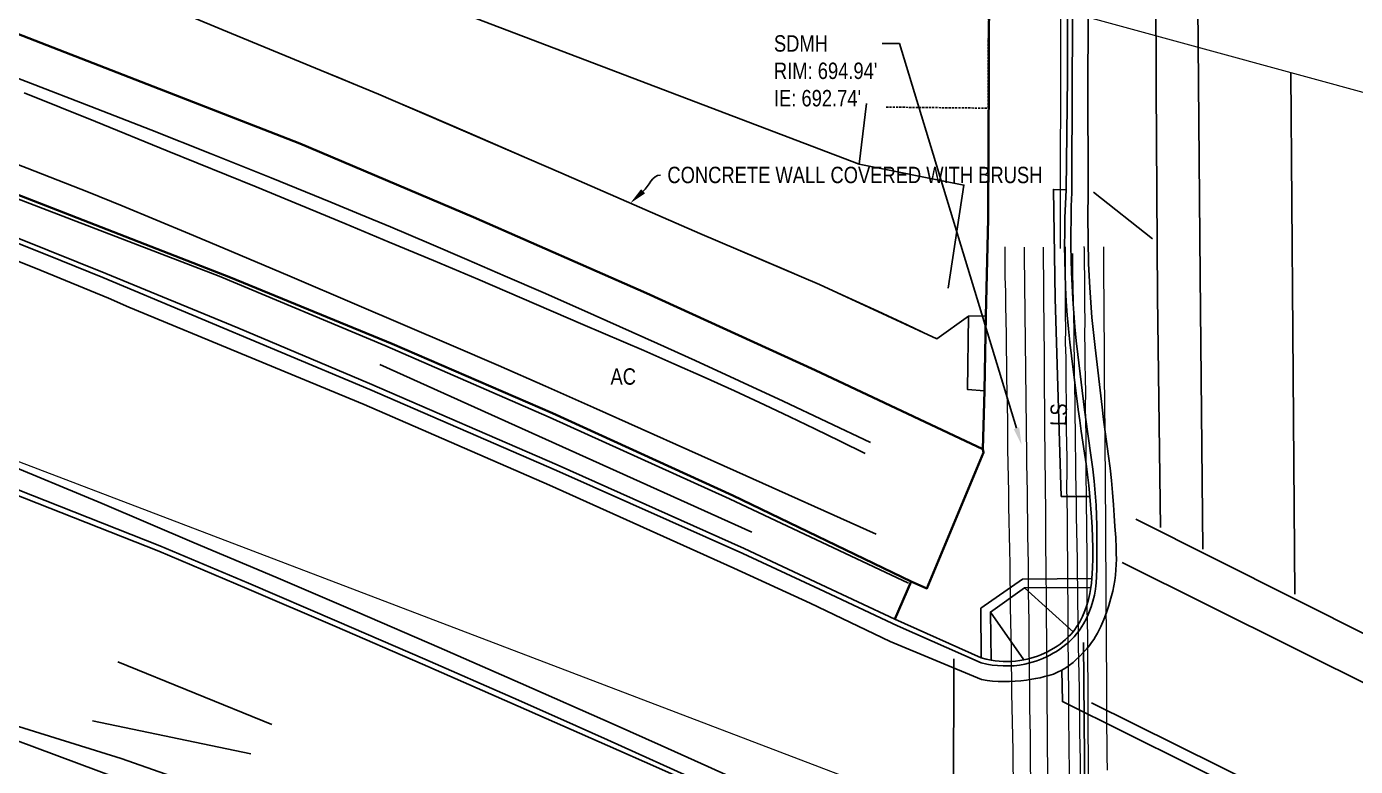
# Model space of a CAD drawing. Header units: feet. Extents: x 6430745 to 6432191, y 1887663 to 1888575.
# Drawn here: x 6431076.7 to 6431228.5, y 1888210.4 to 1888294.9 of the extents above; entities that cross this region are included whole.
import ezdxf
from ezdxf import colors
from ezdxf.entities.mleader import LeaderData, LeaderLine
from ezdxf.lldxf.tags import DXFTag
from ezdxf.math import Vec2, Vec3

# ---------------------------------------------------------------- set-up
doc = ezdxf.new("R2010")
doc.units = ezdxf.units.FT
doc.header["$MEASUREMENT"] = 0
doc.linetypes.add('DASHED2', pattern=[0.375, 0.25, -0.125])
for name, color, linetype, lineweight in [('V-ANNO-TEXT', 2, 'Continuous', 30), ('VF-BLDG-LINE-', 253, 'Continuous', 25), ('VF-BLDG-OVHD-LINE-', 253, 'DASHED2', 25), ('VF-COMM-OVHD-LINE-3D', 253, 'OVERHEADCOMM', 15), ('VF-ELEC-OVHD-LINE-', 253, 'OVERHEADELECTRIC', 15), ('VF-ELEC-OVHD-LINE-3D', 253, 'OVERHEADELECTRIC', 15), ('VF-FENC-LINE-', 253, 'FENCE', 25), ('VF-PVMT-EDGE-LINE-', 253, 'EDGEOFPAVEMENT', 35), ('VF-ROAD-STRP-WHIT-LINE-', 253, 'Continuous', 25), ('VF-STRM-GEOP-LINE-QLB-', 253, 'STORMDRAIN', 15), ('VF-TINN-DSRF-BNDY-', 253, 'Continuous', 25), ('VF-TOPO-CONC-EDGE-LINE-', 253, 'Continuous', 25), ('VF-TOPO-CONC-GTFL-LINE-', 253, 'Continuous', 25), ('VF-TOPO-CONC-LIPG-LINE-', 253, 'Continuous', 25), ('VF-TOPO-CONC-TBCB-LINE-', 253, 'Continuous', 25), ('VF-TOPO-CONC-TBWK-LINE-', 253, 'Continuous', 35), ('VF-TOPO-CONC-WALL-LINE-', 253, 'Continuous', 9), ('VF-TOPO-SLPE-LINE-', 253, 'Continuous', 25), ('VF-TOPO-TEXT-', 253, 'Continuous', 25)]:
    doc.layers.add(name, color=color, linetype=linetype, lineweight=lineweight)
doc.styles.add('NCS1-Anno', font='arial.ttf', dxfattribs={"width": 0.8, "height": 0.1})
doc.styles.get("Standard").update_dxf_attribs({"font": 'arial.ttf'})
tags = doc.linetypes.add('EDGEOFPAVEMENT', pattern='A,1,-0.03,["EP",Standard,S=0.08,R=0,X=0,Y=-0.04],-0.16,1', length=2.19).pattern_tags.tags
tags[6] = DXFTag(74, 10)
tags = doc.linetypes.add('FENCE', pattern='A,0.5,-0.03,["X",Standard,S=0.08,R=0,X=0,Y=-0.04],-0.08,0.5', length=1.11).pattern_tags.tags
tags[6] = DXFTag(74, 10)
tags = doc.linetypes.add('OVERHEADCOMM', pattern='A,1,-0.03,["OC",Standard,S=0.08,R=0,X=0,Y=-0.04],-0.16,1', length=2.19).pattern_tags.tags
tags[6] = DXFTag(74, 10)
tags = doc.linetypes.add('OVERHEADELECTRIC', pattern='A,1,-0.03,["OE",Standard,S=0.08,R=0,X=0,Y=-0.04],-0.16,1', length=2.19).pattern_tags.tags
tags[6] = DXFTag(74, 10)
tags = doc.linetypes.add('STORMDRAIN', pattern='A,1,-0.03,["SD",Standard,S=0.08,R=0,X=0,Y=-0.04],-0.16,1', length=2.19).pattern_tags.tags
tags[6] = DXFTag(74, 10)

msp = doc.modelspace()

# ---------------------------------------------------------------- linework, layer by layer
at = {"layer": 'VF-BLDG-LINE-'}
msp.add_lwpolyline([(6431171.85, 1888279.22), (6431172.7, 1888286.14)], dxfattribs=at)
at = {"layer": 'VF-BLDG-OVHD-LINE-'}
msp.add_lwpolyline([(6431174.93, 1888285.72), (6431186.59, 1888285.6), (6431186.6, 1888293.45), (6431186.66, 1888333.07), (6431186.64, 1888345.29), (6431186.67, 1888353.17), (6431186.68, 1888366.72), (6431186.83, 1888379.5), (6431169.23, 1888379.05)], dxfattribs=at)
at = {"layer": 'VF-COMM-OVHD-LINE-3D'}
msp.add_polyline3d([(6431196.2, 1888268.99, 718.49), (6431196.21, 1888268.39, 718.42), (6431196.23, 1888266.76, 718.24), (6431196.26, 1888265.13, 718.09), (6431196.29, 1888263.49, 717.96), (6431196.32, 1888261.85, 717.84), (6431196.35, 1888260.22, 717.73), (6431196.38, 1888258.58, 717.63), (6431196.4, 1888256.95, 717.5), (6431196.42, 1888255.31, 717.4), (6431196.44, 1888253.67, 717.29), (6431196.47, 1888252.04, 717.16), (6431196.5, 1888250.4, 717.04), (6431196.51, 1888248.76, 716.93), (6431196.52, 1888247.13, 716.87), (6431196.55, 1888245.49, 716.79), (6431196.57, 1888243.86, 716.63), (6431196.59, 1888242.22, 716.49), (6431196.63, 1888240.58, 716.37), (6431196.64, 1888238.95, 716.28), (6431196.69, 1888237.31, 716.17), (6431196.72, 1888235.67, 716.08), (6431196.75, 1888234.04, 715.99), (6431196.75, 1888232.4, 715.92), (6431196.78, 1888230.76, 715.87), (6431196.8, 1888229.12, 715.79), (6431196.83, 1888227.48, 715.73), (6431196.85, 1888225.84, 715.66), (6431196.88, 1888224.2, 715.57), (6431196.91, 1888222.56, 715.5), (6431196.94, 1888220.93, 715.43), (6431196.97, 1888219.29, 715.34), (6431196.99, 1888217.65, 715.26), (6431197.01, 1888216.01, 715.22), (6431197.03, 1888214.37, 715.15), (6431197.07, 1888212.73, 715.09), (6431197.1, 1888211.09, 715.04), (6431197.09, 1888209.45, 714.99)], dxfattribs=at)
at = {"layer": 'VF-ELEC-OVHD-LINE-', "ltscale": 0.6}
msp.add_line((6430899.28, 1888377.77), (6431330.53, 1888259.74), dxfattribs=at)
at = {"layer": 'VF-ELEC-OVHD-LINE-3D', "ltscale": 0.6}
msp.add_lwpolyline([(6431194.84, 1888269.58), (6431195.28, 1888569.8)], dxfattribs=at)
at = {"layer": 'VF-ELEC-OVHD-LINE-3D'}
for points in [[(6431188.48, 1888269.76, 736.68), (6431188.48, 1888269.57, 736.68), (6431188.47, 1888267.93, 736.66), (6431188.5, 1888266.29, 736.55), (6431188.55, 1888264.66, 736.45), (6431188.58, 1888263.02, 736.35), (6431188.61, 1888261.38, 736.25), (6431188.62, 1888259.75, 736.14), (6431188.64, 1888258.11, 736.05), (6431188.66, 1888256.47, 735.95), (6431188.69, 1888254.83, 735.86), (6431188.73, 1888253.2, 735.77), (6431188.76, 1888251.56, 735.68), (6431188.78, 1888249.92, 735.6), (6431188.8, 1888248.28, 735.52), (6431188.8, 1888246.64, 735.44), (6431188.84, 1888245.01, 735.37), (6431188.87, 1888243.37, 735.3), (6431188.9, 1888241.73, 735.22), (6431188.92, 1888240.09, 735.14), (6431188.96, 1888238.45, 735.07), (6431188.99, 1888236.81, 735.01), (6431189.03, 1888235.17, 734.94), (6431189.05, 1888233.54, 734.88), (6431189.07, 1888231.9, 734.83), (6431189.08, 1888230.26, 734.75), (6431189.11, 1888228.62, 734.7), (6431189.15, 1888226.98, 734.65), (6431189.18, 1888225.34, 734.59), (6431189.21, 1888223.7, 734.5), (6431189.22, 1888222.06, 734.45), (6431189.23, 1888220.42, 734.4), (6431189.26, 1888218.78, 734.35), (6431189.3, 1888217.14, 734.31), (6431189.34, 1888215.51, 734.25), (6431189.35, 1888213.87, 734.2), (6431189.38, 1888212.23, 734.18), (6431189.41, 1888210.59, 734.14), (6431189.42, 1888208.95, 734.1)], [(6431190.68, 1888269.73, 736.77), (6431190.68, 1888269.58, 736.77), (6431190.69, 1888267.94, 736.75), (6431190.72, 1888266.31, 736.67), (6431190.73, 1888264.67, 736.56), (6431190.77, 1888263.03, 736.45), (6431190.78, 1888261.4, 736.34), (6431190.79, 1888259.76, 736.23), (6431190.81, 1888258.12, 736.14), (6431190.83, 1888256.48, 736.05), (6431190.86, 1888254.85, 735.96), (6431190.87, 1888253.21, 735.86), (6431190.9, 1888251.57, 735.77), (6431190.92, 1888249.93, 735.69), (6431190.93, 1888248.29, 735.61), (6431190.97, 1888246.66, 735.53), (6431190.97, 1888245.02, 735.44), (6431191, 1888243.38, 735.35), (6431191.03, 1888241.74, 735.27), (6431191.04, 1888240.1, 735.2), (6431191.07, 1888238.46, 735.13), (6431191.08, 1888236.83, 735.06), (6431191.11, 1888235.19, 735), (6431191.14, 1888233.55, 734.96), (6431191.14, 1888231.91, 734.89), (6431191.15, 1888230.27, 734.81), (6431191.18, 1888228.63, 734.76), (6431191.21, 1888226.99, 734.67), (6431191.22, 1888225.35, 734.62), (6431191.23, 1888223.71, 734.57), (6431191.25, 1888222.07, 734.49), (6431191.29, 1888218.8, 734.31), (6431191.29, 1888217.16, 734.31), (6431191.33, 1888215.52, 734.28), (6431191.36, 1888213.88, 734.23), (6431191.36, 1888212.25, 734.18), (6431191.37, 1888210.61, 734.14), (6431191.4, 1888208.97, 734.1)], [(6431192.85, 1888269.74, 736.92), (6431192.86, 1888269.62, 736.91), (6431192.88, 1888267.98, 736.84), (6431192.9, 1888266.34, 736.74), (6431192.9, 1888264.7, 736.64), (6431192.92, 1888263.07, 736.53), (6431192.93, 1888261.43, 736.44), (6431192.93, 1888259.79, 736.35), (6431192.96, 1888258.15, 736.25), (6431192.97, 1888256.52, 736.16), (6431192.99, 1888254.88, 736.07), (6431192.99, 1888253.24, 735.97), (6431193.01, 1888251.6, 735.89), (6431193.02, 1888249.96, 735.8), (6431193.03, 1888248.33, 735.68), (6431193.05, 1888246.69, 735.58), (6431193.06, 1888245.05, 735.52), (6431193.09, 1888243.41, 735.44), (6431193.11, 1888241.77, 735.4), (6431193.12, 1888240.13, 735.37), (6431193.12, 1888238.5, 735.29), (6431193.14, 1888236.86, 735.22), (6431193.14, 1888235.22, 735.12), (6431193.15, 1888233.58, 735.07), (6431193.18, 1888231.94, 735.05), (6431193.21, 1888230.3, 735), (6431193.2, 1888228.66, 734.91), (6431193.2, 1888227.02, 734.85), (6431193.24, 1888225.38, 734.79), (6431193.26, 1888223.74, 734.73), (6431193.28, 1888222.11, 734.67), (6431193.28, 1888220.47, 734.6), (6431193.3, 1888218.83, 734.57), (6431193.3, 1888217.19, 734.52), (6431193.31, 1888215.55, 734.47), (6431193.32, 1888213.91, 734.43), (6431193.33, 1888212.27, 734.37), (6431193.35, 1888210.63, 734.32), (6431193.37, 1888208.99, 734.3)], [(6431195.36, 1888269.76, 737.03), (6431195.36, 1888268.59, 737), (6431195.36, 1888266.95, 736.97), (6431195.37, 1888265.31, 736.93), (6431195.39, 1888263.67, 736.91), (6431195.39, 1888262.03, 736.88), (6431195.4, 1888260.39, 736.85), (6431195.37, 1888258.75, 736.82), (6431195.45, 1888257.11, 736.81), (6431195.45, 1888255.47, 736.8), (6431195.46, 1888253.83, 736.79), (6431195.49, 1888252.19, 736.79), (6431195.51, 1888250.55, 736.77), (6431195.51, 1888248.91, 736.76), (6431195.52, 1888247.27, 736.76), (6431195.55, 1888245.63, 736.74), (6431195.55, 1888243.99, 736.71), (6431195.54, 1888242.35, 736.71), (6431195.58, 1888240.71, 736.73), (6431195.6, 1888239.07, 736.73), (6431195.59, 1888237.43, 736.75), (6431195.6, 1888235.79, 736.77), (6431195.63, 1888234.15, 736.75), (6431195.63, 1888232.51, 736.75), (6431195.66, 1888230.87, 736.76), (6431195.68, 1888229.23, 736.75), (6431195.69, 1888227.59, 736.7), (6431195.69, 1888225.95, 736.68), (6431195.7, 1888224.31, 736.69), (6431195.71, 1888222.67, 736.69), (6431195.73, 1888221.02, 736.69), (6431195.74, 1888219.38, 736.66), (6431195.75, 1888217.74, 736.64), (6431195.77, 1888216.11, 736.59), (6431195.83, 1888209.56, 736.66)], [(6431197.52, 1888269.81, 737.03), (6431197.53, 1888269.54, 737.03), (6431197.56, 1888267.9, 737.04), (6431197.6, 1888266.26, 737.01), (6431197.58, 1888264.62, 736.95), (6431197.59, 1888262.98, 736.89), (6431197.62, 1888261.34, 736.85), (6431197.6, 1888259.7, 736.81), (6431197.63, 1888258.06, 736.75), (6431197.63, 1888256.42, 736.75), (6431197.66, 1888254.78, 736.71), (6431197.69, 1888253.14, 736.68), (6431197.68, 1888251.5, 736.65), (6431197.7, 1888249.86, 736.62), (6431197.72, 1888248.22, 736.59), (6431197.73, 1888246.58, 736.56), (6431197.73, 1888244.94, 736.54), (6431197.75, 1888243.3, 736.53), (6431197.78, 1888241.66, 736.51), (6431197.78, 1888240.02, 736.49), (6431197.8, 1888238.38, 736.5), (6431197.83, 1888236.74, 736.49), (6431197.84, 1888235.1, 736.45), (6431197.84, 1888233.46, 736.44), (6431197.85, 1888231.82, 736.44), (6431197.87, 1888230.18, 736.4), (6431197.87, 1888228.54, 736.4), (6431197.88, 1888226.9, 736.4), (6431197.92, 1888225.26, 736.39), (6431197.93, 1888223.62, 736.38), (6431197.94, 1888221.97, 736.37), (6431197.95, 1888220.33, 736.37), (6431197.95, 1888218.69, 736.35), (6431197.96, 1888217.05, 736.36), (6431197.97, 1888215.41, 736.37), (6431197.98, 1888213.77, 736.38), (6431197.99, 1888212.13, 736.39), (6431198, 1888210.49, 736.4), (6431198.02, 1888208.85, 736.4)], [(6431199.74, 1888269.75, 737.13), (6431199.74, 1888269.03, 737.11), (6431199.74, 1888267.39, 737.05), (6431199.75, 1888265.75, 737), (6431199.78, 1888264.11, 736.93), (6431199.81, 1888262.47, 736.87), (6431199.81, 1888260.83, 736.82), (6431199.83, 1888259.19, 736.79), (6431199.83, 1888257.55, 736.7), (6431199.85, 1888255.91, 736.65), (6431199.85, 1888254.27, 736.61), (6431199.86, 1888252.63, 736.57), (6431199.88, 1888251, 736.51), (6431199.9, 1888249.36, 736.46), (6431199.89, 1888247.72, 736.43), (6431199.91, 1888246.08, 736.4), (6431199.94, 1888244.44, 736.35), (6431199.93, 1888242.8, 736.32), (6431199.95, 1888241.16, 736.32), (6431199.98, 1888239.52, 736.3), (6431199.98, 1888237.88, 736.26), (6431199.98, 1888236.24, 736.23), (6431200, 1888234.6, 736.19), (6431200.02, 1888232.96, 736.16), (6431200.02, 1888231.32, 736.13), (6431200.02, 1888229.68, 736.13), (6431200.04, 1888228.04, 736.09), (6431200.06, 1888226.4, 736.06), (6431200.07, 1888224.75, 736.05), (6431200.07, 1888223.11, 736.02), (6431200.08, 1888221.47, 735.99), (6431200.09, 1888219.83, 735.98), (6431200.08, 1888218.19, 735.98), (6431200.09, 1888216.55, 736), (6431200.11, 1888214.91, 736), (6431200.12, 1888213.27, 736), (6431200.14, 1888211.63, 736.01), (6431200.16, 1888209.99, 736.01)]]:
    msp.add_polyline3d(points, dxfattribs=at)
at = {"layer": 'VF-FENC-LINE-', "ltscale": 0.6, "flags": 128}
for points in [[(6431098.74, 1888266.42), (6431028.77, 1888293.24), (6431019.88, 1888296.58), (6431010.98, 1888299.88), (6431002.06, 1888303.14), (6430993.13, 1888306.36), (6430987.3, 1888308.44), (6430981.46, 1888310.5), (6430975.61, 1888312.54), (6430969.76, 1888314.56), (6430963.9, 1888316.57), (6430958.03, 1888318.55), (6430952.16, 1888320.51), (6430946.28, 1888322.45), (6430940.98, 1888324.17), (6430935.68, 1888325.87), (6430930.37, 1888327.55), (6430925.06, 1888329.21), (6430919.74, 1888330.86), (6430914.41, 1888332.48), (6430909.08, 1888334.09), (6430903.74, 1888335.68), (6430898.4, 1888337.26), (6430893.05, 1888338.82), (6430887.7, 1888340.36), (6430882.35, 1888341.89), (6430876.99, 1888343.41), (6430871.62, 1888344.91), (6430860.89, 1888347.88), (6430854.26, 1888349.69), (6430847.62, 1888351.47), (6430840.97, 1888353.23), (6430834.32, 1888354.97), (6430827.66, 1888356.68), (6430821, 1888358.38), (6430814.33, 1888360.05), (6430807.66, 1888361.71), (6430800.12, 1888363.56), (6430792.57, 1888365.38), (6430785.02, 1888367.18), (6430777.46, 1888368.95), (6430769.89, 1888370.69), (6430762.32, 1888372.41), (6430754.74, 1888374.1), (6430747.16, 1888375.77)], [(6431098.74, 1888266.42), (6431117.65, 1888258.5), (6431136.44, 1888250.31), (6431157.04, 1888240.98), (6431177.49, 1888231.33)], [(6431015.55, 1888233.26), (6431058.72, 1888219.67), (6431175.86, 1888176.01)]]:
    msp.add_lwpolyline(points, dxfattribs=at)
at = {"layer": 'VF-FENC-LINE-', "flags": 128}
msp.add_lwpolyline([(6431107.59, 1888303.7), (6431171.85, 1888279.22), (6431183.82, 1888276.82), (6431182.01, 1888265.05)], dxfattribs=at)
at = {"layer": 'VF-PVMT-EDGE-LINE-', "flags": 128}
for points in [[(6431107.95, 1888281.58), (6431034.55, 1888310.1), (6431028.95, 1888312.2), (6431023.35, 1888314.27), (6431017.74, 1888316.33), (6431012.12, 1888318.37), (6431006.49, 1888320.38), (6431000.86, 1888322.38), (6430995.22, 1888324.36), (6430989.57, 1888326.32), (6430983.91, 1888328.26), (6430978.24, 1888330.18), (6430972.56, 1888332.08), (6430966.88, 1888333.95), (6430961.19, 1888335.82), (6430955.49, 1888337.66), (6430949.79, 1888339.49), (6430944.09, 1888341.31), (6430938.45, 1888343.1), (6430932.8, 1888344.87), (6430927.14, 1888346.62), (6430921.48, 1888348.36), (6430915.82, 1888350.09), (6430910.15, 1888351.8), (6430904.48, 1888353.49), (6430898.8, 1888355.17), (6430893.67, 1888356.67), (6430888.54, 1888358.15), (6430883.41, 1888359.62), (6430878.27, 1888361.08), (6430873.13, 1888362.53), (6430867.99, 1888363.96), (6430857.69, 1888366.79), (6430851.12, 1888368.57), (6430844.54, 1888370.32), (6430837.96, 1888372.06), (6430831.37, 1888373.77), (6430824.78, 1888375.46), (6430818.18, 1888377.14), (6430811.57, 1888378.79), (6430804.96, 1888380.42), (6430798.35, 1888382.03), (6430791.73, 1888383.62), (6430785.1, 1888385.18), (6430778.47, 1888386.73), (6430771.84, 1888388.26), (6430765.2, 1888389.76), (6430758.56, 1888391.25), (6430751.91, 1888392.71)], [(6431028.87, 1888293.94), (6431100.04, 1888266.27), (6431118.49, 1888258.69), (6431136.8, 1888250.77), (6431157.4, 1888241.36), (6431177.79, 1888231.52)], [(6431185.99, 1888246.67), (6431166.82, 1888255.69), (6431147.54, 1888264.46), (6431127.8, 1888273.15), (6431107.95, 1888281.58)]]:
    msp.add_lwpolyline(points, dxfattribs=at)
at = {"layer": 'VF-ROAD-STRP-WHIT-LINE-'}
for p, q in [((6431205.37, 1888270.66), (6431198.62, 1888275.99)), ((6431203.46, 1888238.67), (6431230.53, 1888225.07)), ((6431197.78, 1888189.56), (6431197.46, 1888224.59)), ((6431182.6, 1888197.23), (6431182.65, 1888222.71))]:
    msp.add_line(p, q, dxfattribs=at)
at = {"layer": 'VF-ROAD-STRP-WHIT-LINE-', "flags": 128}
for points in [[(6431211.09, 1888235.22), (6431210.79, 1888266.47), (6431210.46, 1888306.14), (6431210.28, 1888357.98), (6431210.1, 1888391.97), (6431210.06, 1888431.06), (6431210.35, 1888482.36), (6431210.62, 1888515.88), (6431210.67, 1888563.42)], [(6431206.27, 1888237.69), (6431205.94, 1888264.09), (6431205.77, 1888287.92), (6431205.69, 1888311.85), (6431205.56, 1888352.88), (6431205.43, 1888387.79)], [(6431063.42, 1888293.76), (6431077.2, 1888288.46), (6431084.08, 1888285.8), (6431090.95, 1888283.11), (6431097.81, 1888280.4), (6431104.66, 1888277.65), (6431111.49, 1888274.86), (6431114.89, 1888273.45), (6431118.3, 1888272.03), (6431122.67, 1888270.17), (6431127.04, 1888268.31), (6431131.41, 1888266.42), (6431135.76, 1888264.53), (6431140.11, 1888262.61), (6431144.46, 1888260.68), (6431148.79, 1888258.73), (6431153.12, 1888256.77), (6431158.14, 1888254.46), (6431163.15, 1888252.13), (6431168.15, 1888249.78), (6431173.14, 1888247.4)], [(6431221.62, 1888230.09), (6431221.39, 1888260.07), (6431221.14, 1888289.61)], [(6431172.54, 1888246.17), (6431169.68, 1888247.58), (6431166.8, 1888248.97), (6431163.92, 1888250.35), (6431161.03, 1888251.72), (6431157.6, 1888253.31), (6431154.15, 1888254.87), (6431150.69, 1888256.4), (6431147.23, 1888257.92), (6431140.28, 1888260.91), (6431133.33, 1888263.89), (6431128.28, 1888266.05), (6431123.23, 1888268.19), (6431118.17, 1888270.31), (6431113.1, 1888272.42), (6431102.96, 1888276.6), (6431092.8, 1888280.74), (6431084.63, 1888284.06), (6431076.45, 1888287.35)], [(6431069.74, 1888281.45), (6431076.79, 1888278.75), (6431080.31, 1888277.38), (6431083.82, 1888275.99), (6431087.67, 1888274.43), (6431091.51, 1888272.85), (6431095.35, 1888271.26), (6431099.17, 1888269.65), (6431106.82, 1888266.41), (6431114.46, 1888263.15), (6431125.25, 1888258.53), (6431130.64, 1888256.2), (6431136.02, 1888253.85), (6431141.48, 1888251.43), (6431146.93, 1888248.99), (6431157.82, 1888244.09), (6431173.79, 1888236.95)], [(6431273.43, 1888198.17), (6431252.25, 1888208.64), (6431231.34, 1888219.06), (6431201.9, 1888233.71)], [(6431273.29, 1888180.11), (6431242.44, 1888195.83), (6431198.38, 1888217.68)]]:
    msp.add_lwpolyline(points, dxfattribs=at)
at = {"layer": 'VF-STRM-GEOP-LINE-QLB-', "elevation": 693.47, "flags": 128}
msp.add_lwpolyline([(6431816.58, 1887729.25), (6431666.23, 1887877.38), (6431435.57, 1888060.16), (6431170.99, 1888208.91), (6430892.92, 1888314.99)], dxfattribs=at)
at = {"layer": 'VF-TINN-DSRF-BNDY-', "flags": 128}
for points in [[(6431187.36, 1888389.74), (6431186.94, 1888378.23), (6431182.36, 1888378.24), (6431182.3, 1888373.21), (6431186.96, 1888373.17), (6431186.9, 1888349.12), (6431186.76, 1888325.79), (6431186.64, 1888289.57), (6431186.57, 1888272.97), (6431186.31, 1888261.89), (6431184.33, 1888261.83), (6431180.71, 1888259.26), (6431167.3, 1888265.46), (6431153.65, 1888271.29), (6431137.76, 1888278.21), (6431116.94, 1888287.21), (6431099.03, 1888294.59), (6431085.49, 1888300.24), (6431063.67, 1888308.38), (6431048.4, 1888314.2), (6431036.96, 1888318.6), (6430947.37, 1888349.9), (6430897.12, 1888365.07)], [(6430915.6, 1888270.49), (6430926.6, 1888266.96), (6430925.8, 1888264.37), (6430926.88, 1888263.35), (6430938.91, 1888259), (6430955.6, 1888253.58), (6430970.86, 1888248.49), (6430980.3, 1888245.48), (6430987.1, 1888242.99), (6431002.32, 1888237.87), (6431087.53, 1888211.34), (6431127.49, 1888197.32), (6431174.97, 1888179.31), (6431179.31, 1888181.57), (6431185.81, 1888177.79), (6431185.75, 1888160.32), (6431185.41, 1888142.84), (6431185.41, 1888102.95), (6431185.51, 1888098.64), (6431185.34, 1888076.99), (6431185.13, 1888026.39), (6431185.2, 1888010.65), (6431182.7, 1888000.56), (6431174.82, 1887993.31)]]:
    msp.add_lwpolyline(points, dxfattribs=at)
at = {"layer": 'VF-TOPO-CONC-EDGE-LINE-'}
for p, q in [((6431196.28, 1888225.8), (6431190.75, 1888230.81)), ((6431190.64, 1888222.58), (6431186.84, 1888228.04))]:
    msp.add_line(p, q, dxfattribs=at)
at = {"layer": 'VF-TOPO-CONC-EDGE-LINE-', "flags": 128}
for points in [[(6431195.48, 1888276.29), (6431194.04, 1888276.32), (6431194.23, 1888263.87), (6431194.93, 1888241.25), (6431198.2, 1888241.24)], [(6431186.31, 1888261.89), (6431184.33, 1888261.83), (6431184.21, 1888253.47), (6431186.15, 1888253.33)], [(6431198.42, 1888231.88), (6431190.49, 1888231.79), (6431185.76, 1888228.49), (6431185.78, 1888222.81)], [(6431198.31, 1888230.85), (6431190.75, 1888230.81), (6431186.84, 1888228.04), (6431186.91, 1888222.56)], [(6431272.35, 1888178.33), (6431258.5, 1888185.64), (6431236.48, 1888196.92), (6431216.65, 1888207.08), (6431195.07, 1888217.83), (6431194.98, 1888221.4)]]:
    msp.add_lwpolyline(points, dxfattribs=at)
at = {"layer": 'VF-TOPO-CONC-GTFL-LINE-', "flags": 128}
for points in [[(6431196.32, 1888317.1), (6431196.39, 1888316.67), (6431196.16, 1888289.13), (6431196.13, 1888275.93)], [(6431085.44, 1888266.26), (6431079.04, 1888268.83), (6431060.5, 1888276.22), (6431041.85, 1888283.46), (6431024.1, 1888290.15), (6431008.2, 1888295.93)], [(6431196.13, 1888275.93), (6431196.08, 1888274.41), (6431196.05, 1888272.89), (6431196.04, 1888271.37), (6431196.04, 1888269.85), (6431196.06, 1888268.33), (6431196.1, 1888266.82), (6431196.16, 1888265.3), (6431196.24, 1888263.78), (6431196.35, 1888262.19), (6431196.48, 1888260.61), (6431196.65, 1888259.03), (6431196.82, 1888257.45), (6431197.59, 1888251.13), (6431197.76, 1888249.77), (6431197.95, 1888248.41), (6431198.34, 1888245.7), (6431198.52, 1888244.35), (6431198.68, 1888242.99), (6431198.82, 1888241.62), (6431198.91, 1888240.26), (6431198.96, 1888239.09), (6431198.99, 1888237.92), (6431199.01, 1888235.57), (6431199, 1888233.84), (6431198.98, 1888232.98), (6431198.94, 1888232.11), (6431198.9, 1888231.4), (6431198.87, 1888231.04), (6431198.83, 1888230.68), (6431198.71, 1888229.99), (6431198.55, 1888229.31), (6431198.34, 1888228.63), (6431198.09, 1888227.97), (6431197.8, 1888227.32), (6431197.47, 1888226.7), (6431197.28, 1888226.4), (6431197.09, 1888226.11), (6431196.89, 1888225.82), (6431196.67, 1888225.55), (6431196.39, 1888225.23), (6431196.09, 1888224.92), (6431195.78, 1888224.62), (6431195.45, 1888224.33), (6431195.11, 1888224.06), (6431194.76, 1888223.81), (6431194.4, 1888223.56), (6431194.02, 1888223.34), (6431193.64, 1888223.13), (6431193.24, 1888222.93), (6431192.84, 1888222.75), (6431192.44, 1888222.59), (6431192.03, 1888222.44), (6431191.61, 1888222.31), (6431191.2, 1888222.2), (6431190.78, 1888222.1), (6431190.16, 1888221.99), (6431189.54, 1888221.92), (6431188.91, 1888221.89), (6431188.28, 1888221.89), (6431187.65, 1888221.93), (6431187.03, 1888222), (6431186.41, 1888222.11), (6431185.8, 1888222.26)], [(6431091.95, 1888235.63), (6431007.36, 1888269.03), (6431002.83, 1888270.64), (6430993.41, 1888273.49)], [(6431167.31, 1888230.65), (6431158.54, 1888234.74), (6431137.29, 1888244.2), (6431115.94, 1888253.46), (6431085.44, 1888266.26)], [(6431091.95, 1888235.63), (6431102.07, 1888231.35), (6431112.17, 1888227.02), (6431122.25, 1888222.65), (6431132.31, 1888218.24), (6431137.71, 1888215.85), (6431143.1, 1888213.44), (6431153.87, 1888208.59)], [(6431185.8, 1888222.26), (6431176.21, 1888226.48), (6431167.31, 1888230.65)]]:
    msp.add_lwpolyline(points, dxfattribs=at)
at = {"layer": 'VF-TOPO-CONC-LIPG-LINE-', "flags": 128}
for points in [[(6431198.69, 1888429.11), (6431198.58, 1888418.29), (6431198.5, 1888388.92), (6431198.34, 1888349.15), (6431198.29, 1888329.76), (6431198.15, 1888316.87), (6431197.97, 1888288.97), (6431198.02, 1888275.92)], [(6431088.41, 1888262.89), (6431086.1, 1888263.89), (6431078.4, 1888267.04), (6431065.45, 1888272.24), (6431041.58, 1888281.49), (6431023.31, 1888288.34), (6431017.51, 1888290.57)], [(6431198.02, 1888275.92), (6431197.98, 1888273.22), (6431198, 1888270.51), (6431198.06, 1888267.81), (6431198.18, 1888265.11), (6431198.29, 1888263.4), (6431198.43, 1888261.68), (6431198.6, 1888259.98), (6431198.79, 1888258.27), (6431199.59, 1888251.44), (6431199.76, 1888250.05), (6431199.94, 1888248.65), (6431200.32, 1888245.87), (6431200.51, 1888244.48), (6431200.67, 1888243.09), (6431200.8, 1888241.69), (6431200.89, 1888240.29), (6431200.97, 1888239.06), (6431201.06, 1888237.82), (6431201.15, 1888236.58), (6431201.21, 1888235.34), (6431201.22, 1888234.72), (6431201.23, 1888234.1), (6431201.21, 1888233.48), (6431201.18, 1888232.87), (6431201.13, 1888232.26), (6431201.05, 1888231.65), (6431200.94, 1888231.05), (6431200.81, 1888230.45), (6431200.6, 1888229.63), (6431200.36, 1888228.8), (6431200.1, 1888227.98), (6431199.8, 1888227.18), (6431199.46, 1888226.4), (6431199.27, 1888226.01), (6431199.07, 1888225.64), (6431198.86, 1888225.27), (6431198.64, 1888224.91), (6431198.4, 1888224.57), (6431198.14, 1888224.23), (6431197.8, 1888223.82), (6431197.45, 1888223.42), (6431197.08, 1888223.03), (6431196.69, 1888222.65), (6431196.29, 1888222.3), (6431195.87, 1888221.97), (6431195.44, 1888221.67), (6431194.98, 1888221.4), (6431194.51, 1888221.17), (6431194.03, 1888220.97), (6431193.53, 1888220.81), (6431193.02, 1888220.67), (6431192.51, 1888220.55), (6431191.99, 1888220.45), (6431190.95, 1888220.28), (6431190.31, 1888220.2), (6431189.67, 1888220.14), (6431189.02, 1888220.11), (6431188.38, 1888220.11), (6431187.73, 1888220.13), (6431187.09, 1888220.17), (6431186.45, 1888220.24), (6431185.81, 1888220.33)], [(6431008.18, 1888270.79), (6431013.18, 1888268.99), (6431020.9, 1888266.08), (6431030.62, 1888262.39), (6431042.75, 1888257.68), (6431057.72, 1888251.81), (6431073.41, 1888245.39), (6431085.38, 1888240.46), (6431095.87, 1888235.97)], [(6431166.26, 1888229.08), (6431157.52, 1888233.08), (6431136.47, 1888242.56), (6431115.29, 1888251.74), (6431088.41, 1888262.89)], [(6431095.87, 1888235.97), (6431105.22, 1888232.02), (6431114.55, 1888228.03), (6431123.87, 1888224), (6431133.17, 1888219.93), (6431143.87, 1888215.2), (6431149.21, 1888212.82), (6431154.54, 1888210.42), (6431159.87, 1888208.01)], [(6431185.81, 1888220.33), (6431175.39, 1888224.67), (6431166.26, 1888229.08)]]:
    msp.add_lwpolyline(points, dxfattribs=at)
at = {"layer": 'VF-TOPO-CONC-TBCB-LINE-', "flags": 128}
for points in [[(6431196.17, 1888422.87), (6431196.16, 1888418.21), (6431196.04, 1888395.45), (6431196.02, 1888389.25), (6431195.83, 1888349.21), (6431195.81, 1888330.16), (6431195.69, 1888316.72), (6431195.64, 1888289.15), (6431195.48, 1888276.29)], [(6431085.78, 1888266.73), (6431079.17, 1888269.4), (6431061.15, 1888276.56), (6431042.25, 1888283.92), (6431024.29, 1888290.7), (6431014.09, 1888294.45), (6431004, 1888298.08)], [(6431195.48, 1888276.29), (6431195.4, 1888274.69), (6431195.35, 1888273.09), (6431195.32, 1888271.49), (6431195.31, 1888269.89), (6431195.33, 1888268.29), (6431195.36, 1888266.7), (6431195.42, 1888265.1), (6431195.5, 1888263.5), (6431195.61, 1888261.95), (6431195.74, 1888260.41), (6431195.91, 1888258.87), (6431196.09, 1888257.33), (6431196.88, 1888251.17), (6431197.04, 1888249.93), (6431197.22, 1888248.69), (6431197.6, 1888246.21), (6431197.78, 1888244.97), (6431197.94, 1888243.73), (6431198.09, 1888242.49), (6431198.2, 1888241.24), (6431198.38, 1888238.9), (6431198.45, 1888237.73), (6431198.51, 1888236.56), (6431198.54, 1888235.39), (6431198.54, 1888234.22), (6431198.5, 1888233.05), (6431198.42, 1888231.88), (6431198.37, 1888231.36), (6431198.31, 1888230.85), (6431198.19, 1888230.18), (6431198.04, 1888229.5), (6431197.85, 1888228.83), (6431197.62, 1888228.18), (6431197.36, 1888227.54), (6431197.04, 1888226.93), (6431196.87, 1888226.63), (6431196.69, 1888226.35), (6431196.49, 1888226.07), (6431196.28, 1888225.8), (6431196.01, 1888225.49), (6431195.73, 1888225.2), (6431195.43, 1888224.92), (6431195.12, 1888224.65), (6431194.79, 1888224.39), (6431194.45, 1888224.15), (6431194.1, 1888223.93), (6431193.74, 1888223.72), (6431193.37, 1888223.52), (6431193, 1888223.34), (6431192.61, 1888223.17), (6431192.22, 1888223.02), (6431191.83, 1888222.89), (6431191.44, 1888222.77), (6431191.04, 1888222.67), (6431190.64, 1888222.58), (6431190.18, 1888222.5), (6431189.71, 1888222.45), (6431189.25, 1888222.42), (6431188.78, 1888222.4), (6431188.31, 1888222.41), (6431187.84, 1888222.44), (6431187.37, 1888222.49), (6431186.91, 1888222.56), (6431186.34, 1888222.67), (6431185.78, 1888222.81)], [(6431091.86, 1888235), (6431007.17, 1888268.38), (6431002.6, 1888270.05), (6430993.19, 1888272.83), (6430993.41, 1888273.49)], [(6431167.47, 1888231.2), (6431158.69, 1888235.31), (6431137.35, 1888244.86), (6431115.9, 1888254.16), (6431100.87, 1888260.51), (6431085.78, 1888266.73)], [(6431091.86, 1888235), (6431101.91, 1888230.74), (6431111.95, 1888226.43), (6431121.96, 1888222.09), (6431131.96, 1888217.7), (6431143.08, 1888212.81), (6431148.63, 1888210.36), (6431154.18, 1888207.89), (6431159.72, 1888205.39), (6431165.24, 1888202.87), (6431167.99, 1888201.59), (6431170.74, 1888200.3), (6431173.48, 1888198.99), (6431176.21, 1888197.67), (6431178.75, 1888196.43), (6431180.34, 1888195.7), (6431181.95, 1888195), (6431183.55, 1888194.28), (6431184.34, 1888193.91), (6431185.13, 1888193.53), (6431186.97, 1888192.58), (6431188.78, 1888191.59)], [(6431185.78, 1888222.81), (6431175.93, 1888227.23), (6431167.47, 1888231.2)]]:
    msp.add_lwpolyline(points, dxfattribs=at)
at = {"layer": 'VF-TOPO-CONC-TBWK-LINE-'}
msp.add_line((6431177.79, 1888231.52), (6431175.93, 1888227.23), dxfattribs=at)
at = {"layer": 'VF-TOPO-CONC-TBWK-LINE-', "flags": 128}
for points in [[(6431187.16, 1888426.12), (6431187.2, 1888422.65), (6431186.94, 1888378.23), (6431186.96, 1888373.17), (6431186.9, 1888349.12), (6431186.76, 1888325.79), (6431186.64, 1888289.57)], [(6431186.64, 1888289.57), (6431186.57, 1888272.97), (6431186.31, 1888261.89), (6431186.15, 1888253.33), (6431185.99, 1888246.67), (6431186.05, 1888246.28), (6431179.58, 1888230.74), (6431177.79, 1888231.52)]]:
    msp.add_lwpolyline(points, dxfattribs=at)
at = {"layer": 'VF-TOPO-CONC-WALL-LINE-', "flags": 128}
msp.add_lwpolyline([(6431180.71, 1888259.26), (6431177.38, 1888260.85), (6431174.03, 1888262.41), (6431170.67, 1888263.95), (6431167.3, 1888265.46), (6431163.9, 1888266.95), (6431160.49, 1888268.4), (6431157.07, 1888269.84), (6431153.65, 1888271.29), (6431145.7, 1888274.74), (6431137.76, 1888278.21), (6431127.36, 1888282.74), (6431122.16, 1888284.99), (6431116.94, 1888287.21), (6431112.47, 1888289.07), (6431107.99, 1888290.91), (6431103.51, 1888292.74), (6431099.03, 1888294.59), (6431092.27, 1888297.43)], dxfattribs=at)
at = {"layer": 'VF-TOPO-SLPE-LINE-'}
for p, q in [((6431159.6, 1888237.17), (6431117.1, 1888256.31)), ((6431087.16, 1888222.37), (6431104.76, 1888215.21)), ((6431084.26, 1888215.61), (6431102.34, 1888211.87))]:
    msp.add_line(p, q, dxfattribs=at)

# ---------------------------------------------------------------- texts
at = {"layer": 'V-ANNO-TEXT', "insert": (6431143.44, 1888255.89), "char_height": 1.875, "width": 22.5085, "attachment_point": 1, "style": 'NCS1-Anno'}
msp.add_mtext('AC', dxfattribs=at)
at = {"layer": 'V-ANNO-TEXT', "insert": (6431193.66, 1888249.34), "char_height": 1.875, "width": 22.5085, "attachment_point": 1, "rotation": 88.5166, "style": 'NCS1-Anno'}
msp.add_mtext('LS', dxfattribs=at)

# ---------------------------------------------------------------- leaders
at = {"layer": 'V-ANNO-TEXT'}
ml = msp.add_multileader_mtext('Standard', dxfattribs=at)
ml.set_content("SDMH\\P\\pxql;RIM: 694.94'\\PIE: 692.74'", color=256, style='NCS1-Anno')
ml.set_leader_properties()
ml.build(insert=Vec2(0, 0))
ml.multileader.update_dxf_attribs({"dogleg_length": 0.1, "arrow_head_size": 2, "scale": 20})
ctx = ml.context
ctx.base_point, ctx.scale, ctx.char_height, ctx.arrow_head_size, ctx.landing_gap_size, ctx.plane_origin = Vec3(6431161.31, 1888292.98, 694.98), 20, 1.875, 2, 0.8, Vec3(6431190.4, 1888247.13, 694.98)
notes = []
notes.append((ctx, [(0, (1, 1, 0), (6431176.46, 1888292.98, 694.98), (-1, 0), 2, [(0, [(6431190.4, 1888247.13, 694.98)], 0, [])])]))
ctx.mtext.insert, ctx.mtext.flow_direction = Vec3(6431162.11, 1888293.93, 694.98), 5
at = {"layer": 'VF-TOPO-TEXT-'}
ml = msp.add_multileader_mtext('Standard', dxfattribs=at)
ml.set_content('CONCRETE WALL COVERED WITH BRUSH', color=256, style='NCS1-Anno')
ml.set_leader_properties()
ml.build(insert=Vec2(0, 0))
ml.multileader.update_dxf_attribs({"leader_type": 2, "dogleg_length": 0.1, "arrow_head_size": 2, "scale": 20})
ctx = ml.context
ctx.base_point, ctx.scale, ctx.char_height, ctx.arrow_head_size, ctx.landing_gap_size, ctx.plane_origin = Vec3(6431149.14, 1888277.96), 20, 1.875, 2, 0.8, Vec3(6431145.7, 1888274.74)
notes.append((ctx, [(0, (1, 1, 0), (6431147.14, 1888277.96), (1, 0), 2, [(0, [(6431145.7, 1888274.74)], 0, [])])]))
ctx.mtext.insert, ctx.mtext.width, ctx.mtext.flow_direction = Vec3(6431149.94, 1888278.91), 25.3301, 5
for ctx, leaders in notes:
    for number, flags, end, landing, length, lines in leaders:
        leader = LeaderData()
        leader.index, (leader.has_last_leader_line, leader.has_dogleg_vector, leader.attachment_direction) = number, flags
        leader.last_leader_point, leader.dogleg_vector, leader.dogleg_length = Vec3(end), Vec3(landing), length
        for number, points, colour, breaks in lines:
            line = LeaderLine()
            line.index, line.vertices, line.color, line.breaks = number, Vec3.list(points), colors.encode_raw_color(colour), breaks
            leader.lines.append(line)
        ctx.leaders.append(leader)

doc.saveas('drawing.dxf')
